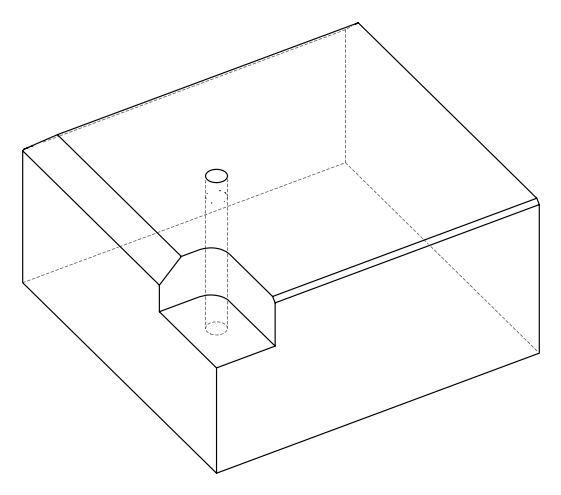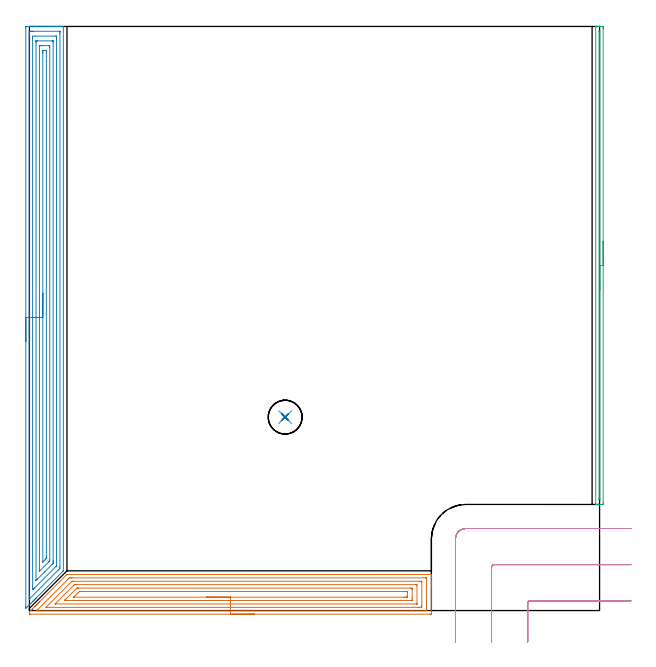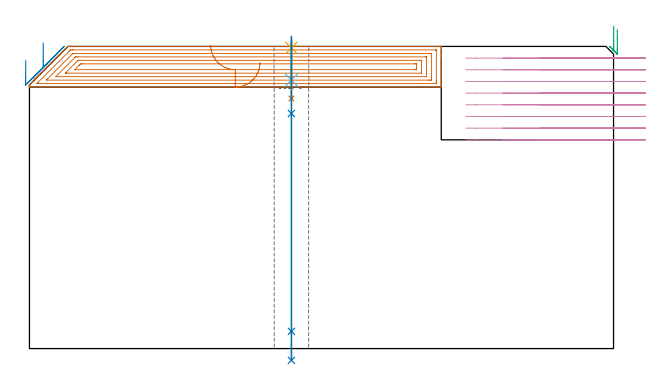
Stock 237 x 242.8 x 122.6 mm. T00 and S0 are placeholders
(PLAN: 8 operations, 5 tool changes, 28.6 min)
(1 AREA_MILL | FG_CHAMFER_SURFACE | UGT0205_001 | 8.01 min | 23751 mm3)
(2 AREA_MILL_1 | FG_CHAMFER_SURFACE_1 | UGT0205_001 | 11.51 min | 28183 mm3)
(3 AREA_MILL_2 | FG_CHAMFER_SURFACE_2 | UGT0205_001 | 3.32 min | 976 mm3)
(4 MILL_CORNER_NOTCH_RECTANGULAR | CORNER_NOTCH_RECTANGULAR | UGT0201_094 | Follow Part, ap 5, ae 75% | 4.87 min | 114141 mm3)
(5 SPOT_DRILL | STEP1HOLE | NXT0321_9005460120000 | 0.03 min | 1 mm3)
(6 DRILL_BLIND_HOLE_INTO_CENTER | STEP1HOLE | NXT0301_062 | 0.06 min | 821 mm3)
(7 DRILL_TO_ENLARGE_BLIND_HOLE | STEP1HOLE | UGT0301_273 | 0.09 min | 2041 mm3)
(8 GUN_DRILL_THROUGH_HOLE | STEP1HOLE | UGT0307_010 | 0.7 min | 16024 mm3)
(TOOL UGT0205_001 | Chamfer Mill 20 x 3 x 45 deg. | D20 FL50 Z2)
(TOOL UGT0201_094 | End mill 20 mm | D20 FL38 Z4)
(TOOL NXT0321_9005460120000 | NC Spot Drill, 142deg, 12mm, Carbide, Uncoated | D12 PA142 FL30 Z2)
(TOOL NXT0301_062 | Carbide Drill 9.1mm [860.1-0910-027A1-MM 2214] | D9.1 PA140 FL47 Z2)
(TOOL UGT0301_273 | Twist Drill 14.1 mm | D14.1 PA118 FL114 Z2)
(TOOL UGT0307_010 | Gun Drill 14 mm | D14 PA130 FL24 Z1)
(OP 1 AREA_MILL)
G17 G21 G94 G90
T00 M6
G54
G17 G0 G90 X93.542 Y-1.5 S1061 M3
G43 Z132.6 H0
Z116.1
G94 G1 X93.504 Z115.229 F250.
X93.391 Z114.364
X93.202 Z113.512
X92.939 Z112.68
X92.606 Z111.874
X92.203 Z111.1
X91.734 Z110.364
X91.203 Z109.672
X90.614 Z109.029
X89.97 Z108.44
X89.278 Z107.909
X88.542 Z107.44
X87.769 Z107.037
X86.963 Z106.703
X86.131 Z106.441
X85.279 Z106.252
X84.414 Z106.138
X83.542 Z106.1
X0.584
X0.138 Y-1.498 Z106.102
X0.007 Y-1.491 Z106.108
X-0.005 Y-1.489 Z106.109
X-0.013 Y-1.413 Z106.186
X-0.004 Y-1.101 Z106.498
X-0.001 Y-0.693 Z106.906
X0. Y-0.609 Z106.989
X0.002 Y-0.597 Z107.001
X0.736 Y0.136 Z107.736
X0.928 Y0.329 Z107.927
X1.03 Y0.432 Z108.028
X1.22 Y0.621 Z108.219
X2.095 Y1.496 Z109.094
X2.368 Y1.769 Z109.367
X2.532 Y1.934 Z109.529
X2.692 Y2.093 Z109.691
X2.814 Y2.215 Z109.813
X2.97 Y2.372 Z109.967
X3.122 Y2.523 Z110.12
X3.26 Y2.662 Z110.259
X3.408 Y2.81 Z110.405
X3.551 Y2.953 Z110.55
X3.706 Y3.108 Z110.705
X3.846 Y3.248 Z110.843
X3.981 Y3.383 Z110.98
X4.152 Y3.554 Z111.151
X12.603 Y12.004 Z119.602
X15.414 Y14.815 Z122.412
X15.606 Y14.999 Z122.586
X15.749 Y15. Z122.6
X166.947
X167.09 Y14.997 Z122.588
X167.098 Y14.875 Z122.467
X167.1 Y14.746 Z122.345
Y14.357 Z121.956
Y13.755 Z121.349
Y11.703 Z119.3
Y11.128 Z118.723
Y10.54 Z118.135
Y-0.843 Z106.754
X167.097 Y-1.13 Z106.467
X167.09 Y-1.492 Z106.105
X166.874 Y-1.497 Z106.102
X166.501 Y-1.5 Z106.1
X83.542
Y-0.086 Z107.514
X3.677 Y-0.085 Z107.515
X3.26 Y-0.083 Z107.517
X3.082 Y-0.079 Z107.521
X2.987 Y-0.074 Z107.526
X3.029 Y-0.027 Z107.573
X3.086 Y0.033 Z107.633
X3.26 Y0.211 Z107.811
X3.467 Y0.418 Z108.018
X15.929 Y12.879 Z120.479
X16.284 Y13.229 Z120.829
X16.641 Y13.579 Z121.179
X16.818 Y13.581 Z121.181
X17.533 Y13.585 Z121.185
X17.705 Y13.586 Z121.186
X164.717 Y13.585 Z121.185
X164.89 Y13.584 Z121.184
X165.057 Y13.58 Z121.18
X165.09 Y13.578 Z121.178
X165.095 Y13.555 Z121.155
X165.097 Y13.529 Z121.129
X165.099 Y13.379 Z120.979
X165.1 Y1.12 Z108.72
X165.096 Y0.621 Z108.221
X165.091 Y0.254 Z107.854
X165.067 Y-0.079 Z107.521
X164.717 Y-0.083 Z107.517
X164.543 Y-0.085 Z107.515
X158.924 Y-0.086 Z107.514
X83.542
Y1.328 Z108.928
X6.829 Y1.329 Z108.929
X17.533 Y12.033 Z119.633
X17.633 Y12.126 Z119.726
X17.674 Y12.163 Z119.763
X17.714 Y12.165 Z119.765
X17.893 Y12.168 Z119.768
X18.254 Y12.171 Z119.771
X18.425
X162.04
X162.764 Y12.169 Z119.769
X162.932 Y12.166 Z119.766
X163.09 Y12.161 Z119.761
X163.095 Y12.004 Z119.604
X163.099 Y11.841 Z119.441
X163.1 Y2.208 Z109.808
X163.095 Y1.496 Z109.096
X163.093 Y1.339 Z108.939
X162.932 Y1.336 Z108.936
X162.211 Y1.329 Z108.929
X162.04
X83.542 Y1.328 Z108.928
Y2.743 Z110.343
X10.91
X10.797 Y2.745 Z110.345
X10.735 Y2.748 Z110.348
X10.71 Y2.75 Z110.35
X10.722 Y2.766 Z110.366
X10.751 Y2.799 Z110.399
X10.801 Y2.851 Z110.451
X18.425 Y10.475 Z118.075
X18.652 Y10.692 Z118.292
X18.713 Y10.75 Z118.35
X18.807 Y10.753 Z118.353
X19.317 Y10.756 Z118.356
X19.695 Y10.757 Z118.357
X160.635
X160.974 Y10.754 Z118.354
X161.035 Y10.751 Z118.351
X161.09 Y10.747 Z118.347
X161.1 Y10.252 Z117.852
X161.099 Y2.834 Z110.434
X161.098 Y2.782 Z110.382
X161.094 Y2.757 Z110.357
X161.091 Y2.75 Z110.35
X161.078 Y2.748 Z110.348
X160.942 Y2.744 Z110.344
X160.77 Y2.743 Z110.343
X83.542
Y4.157 Z111.757
X15.586
X14.857 Y4.158 Z111.758
X14.82 Y4.159 Z111.759
X14.584 Y4.175 Z111.775
X14.607 Y4.201 Z111.801
X14.689 Y4.288 Z111.888
X14.776 Y4.377 Z111.977
X14.857 Y4.459 Z112.059
X19.548 Y9.15 Z116.75
X19.644 Y9.243 Z116.843
X19.704 Y9.299 Z116.899
X19.737 Y9.328 Z116.928
X19.781 Y9.336 Z116.936
X20.209 Y9.343 Z116.943
X20.243
X158.507
X158.906 Y9.336 Z116.936
X159.09 Y9.33 Z116.93
X159.092 Y9.224 Z116.824
X159.099 Y8.762 Z116.362
Y4.999 Z112.599
X159.096 Y4.386 Z111.986
X159.09 Y4.179 Z111.779
X159.082 Y4.163 Z111.763
X159.061 Y4.161 Z111.761
X159.008 Y4.159 Z111.759
X158.901 Y4.158 Z111.758
X83.542 Y4.157 Z111.757
Y5.571 Z113.171
X18.733
X18.43 Y5.573 Z113.173
X18.425 Y5.574 Z113.174
Y5.575 Z113.175
Y5.577 Z113.177
X20.209 Y7.361 Z114.961
X20.343 Y7.494 Z115.094
X20.48 Y7.626 Z115.226
X20.798 Y7.923 Z115.523
X21.101 Y7.925 Z115.525
X21.685 Y7.928 Z115.528
X156.38 Y7.929 Z115.529
X156.688 Y7.927 Z115.527
X156.997 Y7.924 Z115.524
X157.077 Y7.922 Z115.522
X157.09 Y7.867 Z115.467
X157.095 Y7.76 Z115.36
X157.098 Y7.626 Z115.226
X157.1 Y6.346 Z113.946
X157.097 Y5.874 Z113.474
X157.094 Y5.673 Z113.273
X157.09 Y5.578 Z113.178
X156.993 Y5.575 Z113.175
X156.688 Y5.573 Z113.173
X156.105 Y5.571 Z113.171
X155.796
X83.542
X82.671 Z113.209
X81.806 Z113.323
X80.954 Z113.512
X80.122 Z113.774
X79.316 Z114.108
X78.542 Z114.511
X77.807 Z114.98
X77.115 Z115.511
X76.471 Z116.1
X75.882 Z116.743
X75.351 Z117.435
X74.882 Z118.171
X74.479 Z118.945
X74.146 Z119.751
X73.883 Z120.583
X73.694 Z121.435
X73.581 Z122.3
X73.542 Z123.171
G0 Z132.6
M5
M2
(OP 2 AREA_MILL_1)
G17 G21 G94 G90
T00 M6
G54
G17 G0 G90 X-1.5 Y111.85 S1061 M3
G43 Z132.6 H0
Z117.
G94 G1 Y111.888 Z116.128 F250.
Y112.002 Z115.263
Y112.191 Z114.412
Y112.453 Z113.58
Y112.787 Z112.774
Y113.19 Z112.
Y113.658 Z111.264
Y114.19 Z110.572
Y114.779 Z109.929
Y115.422 Z109.34
Y116.114 Z108.808
Y116.85 Z108.34
Y117.624 Z107.937
Y118.43 Z107.603
Y119.262 Z107.341
Y120.114 Z107.152
Y120.978 Z107.038
Y121.85 Z107.
Y242.207
X-1.494 Y242.736 Z107.003
X-1.492 Y242.79 Z107.006
X-1.431 Y242.8 Z107.066
X10.238 Z118.732
X10.825 Z119.322
X11.113 Z119.61
X11.7 Z120.196
X11.988 Z120.484
X12.564 Z121.064
X12.863 Z121.362
X13.738 Z122.237
X13.862 Z122.361
X13.983 Y242.797 Z122.475
X14.098 Y242.79 Z122.589
X14.1 Y242.653 Z122.6
Y16.649
X14.097 Y16.506 Z122.588
X14.022 Y16.42 Z122.518
X13.748 Y16.148 Z122.248
X2.935 Y5.334 Z111.432
X2.8 Y5.198 Z111.296
X2.66 Y5.059 Z111.158
X2.505 Y4.904 Z111.003
X2.362 Y4.76 Z110.858
X2.214 Y4.613 Z110.712
X2.075 Y4.474 Z110.573
X1.925 Y4.322 Z110.42
X1.768 Y4.167 Z110.266
X1.646 Y4.045 Z110.144
X1.487 Y3.885 Z109.982
X1.322 Y3.721 Z109.82
X1.216 Y3.615 Z109.714
X0.612 Y3.011 Z109.11
X0.432 Y2.83 Z108.928
X-0.16 Y2.24 Z108.34
X-0.846 Y1.553 Z107.653
X-1.499 Y0.902 Z107.
X-1.5 Y1.57
Y121.85
X-0.086 Z108.414
Y239.533
X-0.085 Y240.243 Z108.415
X-0.083 Y240.424 Z108.417
X-0.079 Y240.77 Z108.421
X0.253 Y240.791 Z108.753
X0.612 Y240.796 Z109.112
X1.119 Y240.8 Z109.619
X1.487 Z109.987
X12.495 Z120.995
X12.633 Y240.797 Z121.133
X12.658 Y240.795 Z121.158
X12.678 Y240.791 Z121.178
X12.68 Y240.76 Z121.18
X12.684 Y240.607 Z121.184
X12.685 Y240.424 Z121.185
X12.686 Y239.713 Z121.186
X12.685 Y18.432 Z121.185
X12.681 Y17.725 Z121.181
X12.679 Y17.54 Z121.179
X11.894 Y16.744 Z120.394
X0.209 Y5.059 Z108.709
X0.025 Y4.878 Z108.525
X-0.032 Y4.824 Z108.468
X-0.076 Y4.786 Z108.424
X-0.08 Y4.872 Z108.42
X-0.083 Y5.059 Z108.417
X-0.085 Y5.464 Z108.415
X-0.086 Y5.77 Z108.414
Y121.85
X1.328 Z109.828
X1.329 Y237.911 Z109.829
X1.335 Y238.641 Z109.835
X1.338 Y238.793 Z109.838
X2.362 Y238.8 Z110.862
X10.958 Y238.799 Z119.458
X11.113 Y238.795 Z119.613
X11.262 Y238.79 Z119.762
X11.267 Y238.641 Z119.767
X11.27 Y238.481 Z119.77
X11.271 Y237.75 Z119.771
X11.272 Y237.588 Z119.772
X11.271 Y19.162 Z119.771
X11.269 Y18.797 Z119.769
X11.265 Y18.615 Z119.765
X11.263 Y18.574 Z119.763
X11.123 Y18.422 Z119.623
X2.217 Y9.516 Z110.717
X1.848 Y9.149 Z110.348
X1.487 Y8.793 Z109.987
X1.401 Y8.713 Z109.901
X1.335 Y8.748 Z109.835
X1.333 Y8.782 Z109.833
X1.329 Y9.516 Z109.829
Y9.678
X1.328 Y121.85 Z109.828
X2.743 Z111.243
Y235.967
X2.744 Y236.469 Z111.244
X2.746 Y236.639 Z111.246
X2.75 Y236.771 Z111.25
X2.756 Y236.791 Z111.256
X2.778 Y236.794 Z111.278
X2.828 Y236.796 Z111.328
X3.237 Y236.8 Z111.737
X3.294 Z111.794
X9.42 Z117.92
X9.767 Y236.793 Z118.267
X9.847 Y236.79 Z118.347
X9.852 Y236.738 Z118.352
X9.854 Y236.68 Z118.354
X9.857 Y236.355 Z118.357
Y20.603
X9.856 Y20.215 Z118.356
X9.853 Y19.716 Z118.353
X9.85 Y19.619 Z118.35
X9.794 Y19.555 Z118.294
X9.573 Y19.323 Z118.073
X6.324 Y16.073 Z114.824
X3.285 Y13.034 Z111.785
X3.237 Y12.986 Z111.737
X2.843 Y12.593 Z111.343
X2.793 Y12.547 Z111.293
X2.761 Y12.521 Z111.261
X2.749 Y12.514 Z111.249
X2.747 Y12.537 Z111.247
X2.745 Y12.591 Z111.245
X2.743 Y12.695 Z111.243
Y121.85
X4.157 Z112.657
Y234.607
X4.159 Y234.712 Z112.659
X4.161 Y234.764 Z112.661
X4.163 Y234.784 Z112.663
X4.182 Y234.79 Z112.682
X4.386 Y234.797 Z112.886
X4.987 Y234.8 Z113.487
X5.257 Z113.757
X7.884 Y234.799 Z116.384
X8.328 Y234.793 Z116.828
X8.431 Y234.79 Z116.931
X8.436 Y234.613 Z116.936
X8.443 Y234.229 Z116.943
Y234.184
X8.442 Y21.106 Z116.942
X8.436 Y20.684 Z116.936
X8.43 Y20.64 Z116.93
X8.401 Y20.607 Z116.901
X8.346 Y20.547 Z116.846
X8.254 Y20.453 Z116.754
X8.017 Y20.215 Z116.517
X4.367 Y16.566 Z112.867
X4.279 Y16.479 Z112.779
X4.197 Y16.403 Z112.697
X4.168 Y16.378 Z112.668
X4.159 Y16.602 Z112.659
X4.158 Y16.649 Z112.658
X4.157 Y121.85 Z112.657
X5.571 Z114.071
Y231.806
X5.573 Y232.401 Z114.073
X5.575 Y232.693 Z114.075
X5.578 Y232.787 Z114.078
X5.667 Y232.791 Z114.167
X5.862 Y232.795 Z114.362
X6.346 Y232.8 Z114.846
X6.738 Z115.238
X6.868 Y232.799 Z115.368
X6.973 Y232.797 Z115.473
X7.005 Y232.794 Z115.505
X7.019 Y232.791 Z115.519
X7.022 Y232.78 Z115.522
X7.025 Y232.697 Z115.525
X7.028 Y232.401 Z115.528
X7.029 Y228.273 Z115.529
X7.028 Y22.593 Z115.528
X7.025 Y21.998 Z115.525
X7.023 Y21.707 Z115.523
X7.015 Y21.674 Z115.515
X6.994 Y21.65 Z115.494
X6.938 Y21.589 Z115.438
X6.738 Y21.386 Z115.238
X6.599 Y21.247 Z115.099
X5.643 Y20.292 Z114.143
X5.595 Y20.246 Z114.095
X5.578 Y20.232 Z114.078
X5.576 Y20.233 Z114.076
X5.574 Y20.241 Z114.074
X5.572 Y20.29 Z114.072
X5.571 Y20.364 Z114.071
Y20.413
Y121.85
Y122.722 Z114.109
Y123.586 Z114.223
Y124.438 Z114.412
Y125.27 Z114.674
Y126.076 Z115.008
Y126.85 Z115.411
Y127.586 Z115.88
Y128.278 Z116.411
Y128.921 Z117.
Y129.51 Z117.643
Y130.042 Z118.335
Y130.51 Z119.071
Y130.913 Z119.845
Y131.247 Z120.651
Y131.509 Z121.483
Y131.698 Z122.335
Y131.812 Z123.2
Y131.85 Z124.071
G0 Z132.6
M5
M2
(OP 3 AREA_MILL_2)
G17 G21 G94 G90
T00 M6
G54
G17 G0 G90 X238.5 Y153.45 S1061 M3
G43 Z132.6 H0
Z129.5
G94 G1 Y153.412 Z128.628 F250.
Y153.298 Z127.764
Y153.109 Z126.912
Y152.847 Z126.08
Y152.513 Z125.274
Y152.11 Z124.5
Y151.642 Z123.764
Y151.11 Z123.072
Y150.521 Z122.429
Y149.878 Z121.84
Y149.186 Z121.308
Y148.45 Z120.84
Y147.676 Z120.437
Y146.87 Z120.103
Y146.038 Z119.841
Y145.186 Z119.652
Y144.322 Z119.538
Y143.45 Z119.5
Y44.72
X238.498 Y44.465
X238.493 Y44.11 Z119.501
X238.251 Y44.1 Z119.744
X237.72 Z120.277
X237.383 Z120.612
X236.852 Z121.143
X236.516 Z121.478
X235.593 Z122.406
X235.496 Y44.101 Z122.495
X235.445 Y44.103 Z122.546
X235.402 Y44.11 Z122.588
X235.4 Y44.273 Z122.6
Y242.627
X235.403 Y242.79 Z122.588
X235.495 Y242.798 Z122.496
X235.593 Y242.8 Z122.406
X235.844 Z122.155
X236.516 Z121.478
X237.72 Z120.277
X238.251 Y242.796 Z119.744
X238.493 Y242.79 Z119.501
X238.498 Y242.435 Z119.5
X238.5 Y242.18
Y241.923
Y143.45
X237.086 Z120.914
Y46.814
X237.084 Y46.507 Z120.916
X237.082 Y46.303 Z120.918
X237.079 Y46.121 Z120.921
X236.905 Y46.106 Z121.095
X236.832 Y46.11 Z121.168
X236.821 Y46.114 Z121.179
X236.819 Y46.138 Z121.181
X236.816 Y46.198 Z121.184
X236.815 Y46.507 Z121.185
X236.814 Y46.787 Z121.186
X236.815 Y240.393 Z121.185
X236.817 Y240.673 Z121.183
X236.82 Y240.76 Z121.18
X236.822 Y240.79 Z121.178
X236.842 Y240.792 Z121.158
X236.992 Y240.797 Z121.008
X237.068 Y240.79 Z120.932
X237.079 Y240.786 Z120.921
X237.081 Y240.762 Z120.919
X237.084 Y240.702 Z120.916
X237.085 Y240.393 Z120.915
X237.086 Y240.086 Z120.914
Y143.45
Y142.578 Z120.952
Y141.714 Z121.066
Y140.862 Z121.255
Y140.03 Z121.517
Y139.224 Z121.851
Y138.45 Z122.254
Y137.714 Z122.723
Y137.022 Z123.254
Y136.379 Z123.843
Y135.79 Z124.486
Y135.258 Z125.179
Y134.79 Z125.914
Y134.387 Z126.688
Y134.053 Z127.494
Y133.791 Z128.326
Y133.602 Z129.178
Y133.488 Z130.043
Y133.45 Z130.914
G0 Z132.6
M5
M2
(OP 4 MILL_CORNER_NOTCH_RECTANGULAR)
G17 G21 G94 G90
T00 M6
G54
G17 G0 G90 X250. Y4.1 S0 M3
G43 Z132.6 H0
Z117.862
G94 G1 X247. F250.
X208.096 F500.
G3 X207.1 Y3.104 R1.
G1 Y-10.
Y-13. F250.
G0 Z132.6
X250. Y19.1
Z117.862
G1 X247.
X193.096 F500.
G3 X192.1 Y18.104 R1.
G1 Y-10.
Y-13. F250.
G0 Z132.6
X250. Y34.1
Z117.862
G1 X247.
X181.4 F500.
G3 X177.1 Y29.8 R4.3
G1 Y-10.
Y-13. F250.
G0 Z132.6
X250. Y4.1
Z113.125
G1 X247.
X208.096 F500.
G3 X207.1 Y3.104 R1.
G1 Y-10.
Y-13. F250.
G0 Z132.6
X250. Y19.1
Z113.125
G1 X247.
X193.096 F500.
G3 X192.1 Y18.104 R1.
G1 Y-10.
Y-13. F250.
G0 Z132.6
X250. Y34.1
Z113.125
G1 X247.
X181.4 F500.
G3 X177.1 Y29.8 R4.3
G1 Y-10.
Y-13. F250.
G0 Z132.6
X250. Y4.1
Z108.387
G1 X247.
X208.096 F500.
G3 X207.1 Y3.104 R1.
G1 Y-10.
Y-13. F250.
G0 Z132.6
X250. Y19.1
Z108.387
G1 X247.
X193.096 F500.
G3 X192.1 Y18.104 R1.
G1 Y-10.
Y-13. F250.
G0 Z132.6
X250. Y34.1
Z108.387
G1 X247.
X181.4 F500.
G3 X177.1 Y29.8 R4.3
G1 Y-10.
Y-13. F250.
G0 Z132.6
X250. Y4.1
Z103.65
G1 X247.
X208.096 F500.
G3 X207.1 Y3.104 R1.
G1 Y-10.
Y-13. F250.
G0 Z132.6
X250. Y19.1
Z103.65
G1 X247.
X193.096 F500.
G3 X192.1 Y18.104 R1.
G1 Y-10.
Y-13. F250.
G0 Z132.6
X250. Y34.1
Z103.65
G1 X247.
X181.4 F500.
G3 X177.1 Y29.8 R4.3
G1 Y-10.
Y-13. F250.
G0 Z132.6
X250. Y4.1
Z98.912
G1 X247.
X208.096 F500.
G3 X207.1 Y3.104 R1.
G1 Y-10.
Y-13. F250.
G0 Z132.6
X250. Y19.1
Z98.912
G1 X247.
X193.096 F500.
G3 X192.1 Y18.104 R1.
G1 Y-10.
Y-13. F250.
G0 Z132.6
X250. Y34.1
Z98.912
G1 X247.
X181.4 F500.
G3 X177.1 Y29.8 R4.3
G1 Y-10.
Y-13. F250.
G0 Z132.6
X250. Y4.1
Z94.175
G1 X247.
X208.096 F500.
G3 X207.1 Y3.104 R1.
G1 Y-10.
Y-13. F250.
G0 Z132.6
X250. Y19.1
Z94.175
G1 X247.
X193.096 F500.
G3 X192.1 Y18.104 R1.
G1 Y-10.
Y-13. F250.
G0 Z132.6
X250. Y34.1
Z94.175
G1 X247.
X181.4 F500.
G3 X177.1 Y29.8 R4.3
G1 Y-10.
Y-13. F250.
G0 Z132.6
X250. Y4.1
Z89.437
G1 X247.
X208.096 F500.
G3 X207.1 Y3.104 R1.
G1 Y-10.
Y-13. F250.
G0 Z132.6
X250. Y19.1
Z89.437
G1 X247.
X193.096 F500.
G3 X192.1 Y18.104 R1.
G1 Y-10.
Y-13. F250.
G0 Z132.6
X250. Y34.1
Z89.437
G1 X247.
X181.4 F500.
G3 X177.1 Y29.8 R4.3
G1 Y-10.
Y-13. F250.
G0 Z132.6
X250. Y4.1
Z84.7
G1 X247.
X208.096 F500.
G3 X207.1 Y3.104 R1.
G1 Y-10.
Y-13. F250.
G0 Z132.6
X250. Y19.1
Z84.7
G1 X247.
X193.096 F500.
G3 X192.1 Y18.104 R1.
G1 Y-10.
Y-13. F250.
G0 Z132.6
X250. Y34.1
Z84.7
G1 X247.
X181.4 F500.
G3 X177.1 Y29.8 R4.3
G1 Y-10.
Y-13. F250.
G0 Z132.6
M5
M2
(OP 5 SPOT_DRILL)
G17 G21 G94 G90
T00 M6
G54
G17 G0 G90 X106.3 Y80.4 S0 M3
G43 Z132.6 H0
G94 G81 G98 Z121.997 F250. R125.6
G80
M5
M2
(OP 6 DRILL_BLIND_HOLE_INTO_CENTER)
G17 G21 G94 G90
T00 M6
G54
G17 G0 G90 X106.3 Y80.4 S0 M3
G43 Z132.6 H1
G94 G81 G98 Z108.95 F250. R124.6
G80
M5
M2
(OP 7 DRILL_TO_ENLARGE_BLIND_HOLE)
G17 G21 G94 G90
T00 M6
G54
G17 G0 G90 X106.3 Y80.4 S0 M3
G43 Z132.6 H0
G94 G81 G98 Z101.45 F250. R124.6
G80
M5
M2
(OP 8 GUN_DRILL_THROUGH_HOLE)
G17 G21 G94 G90
T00 M6
G54
G17 G0 G90 X106.3 Y80.4 M8
G43 Z132.6 H0
Z126.656
S716 M3
G94 G1 Z95.392 F125. M26
G4 X.084
Z7. F250.
G4 X.084
Z-4.764 F125.
G4 X.084
M5
M9
G0 Z126.656
Z132.6
M2
